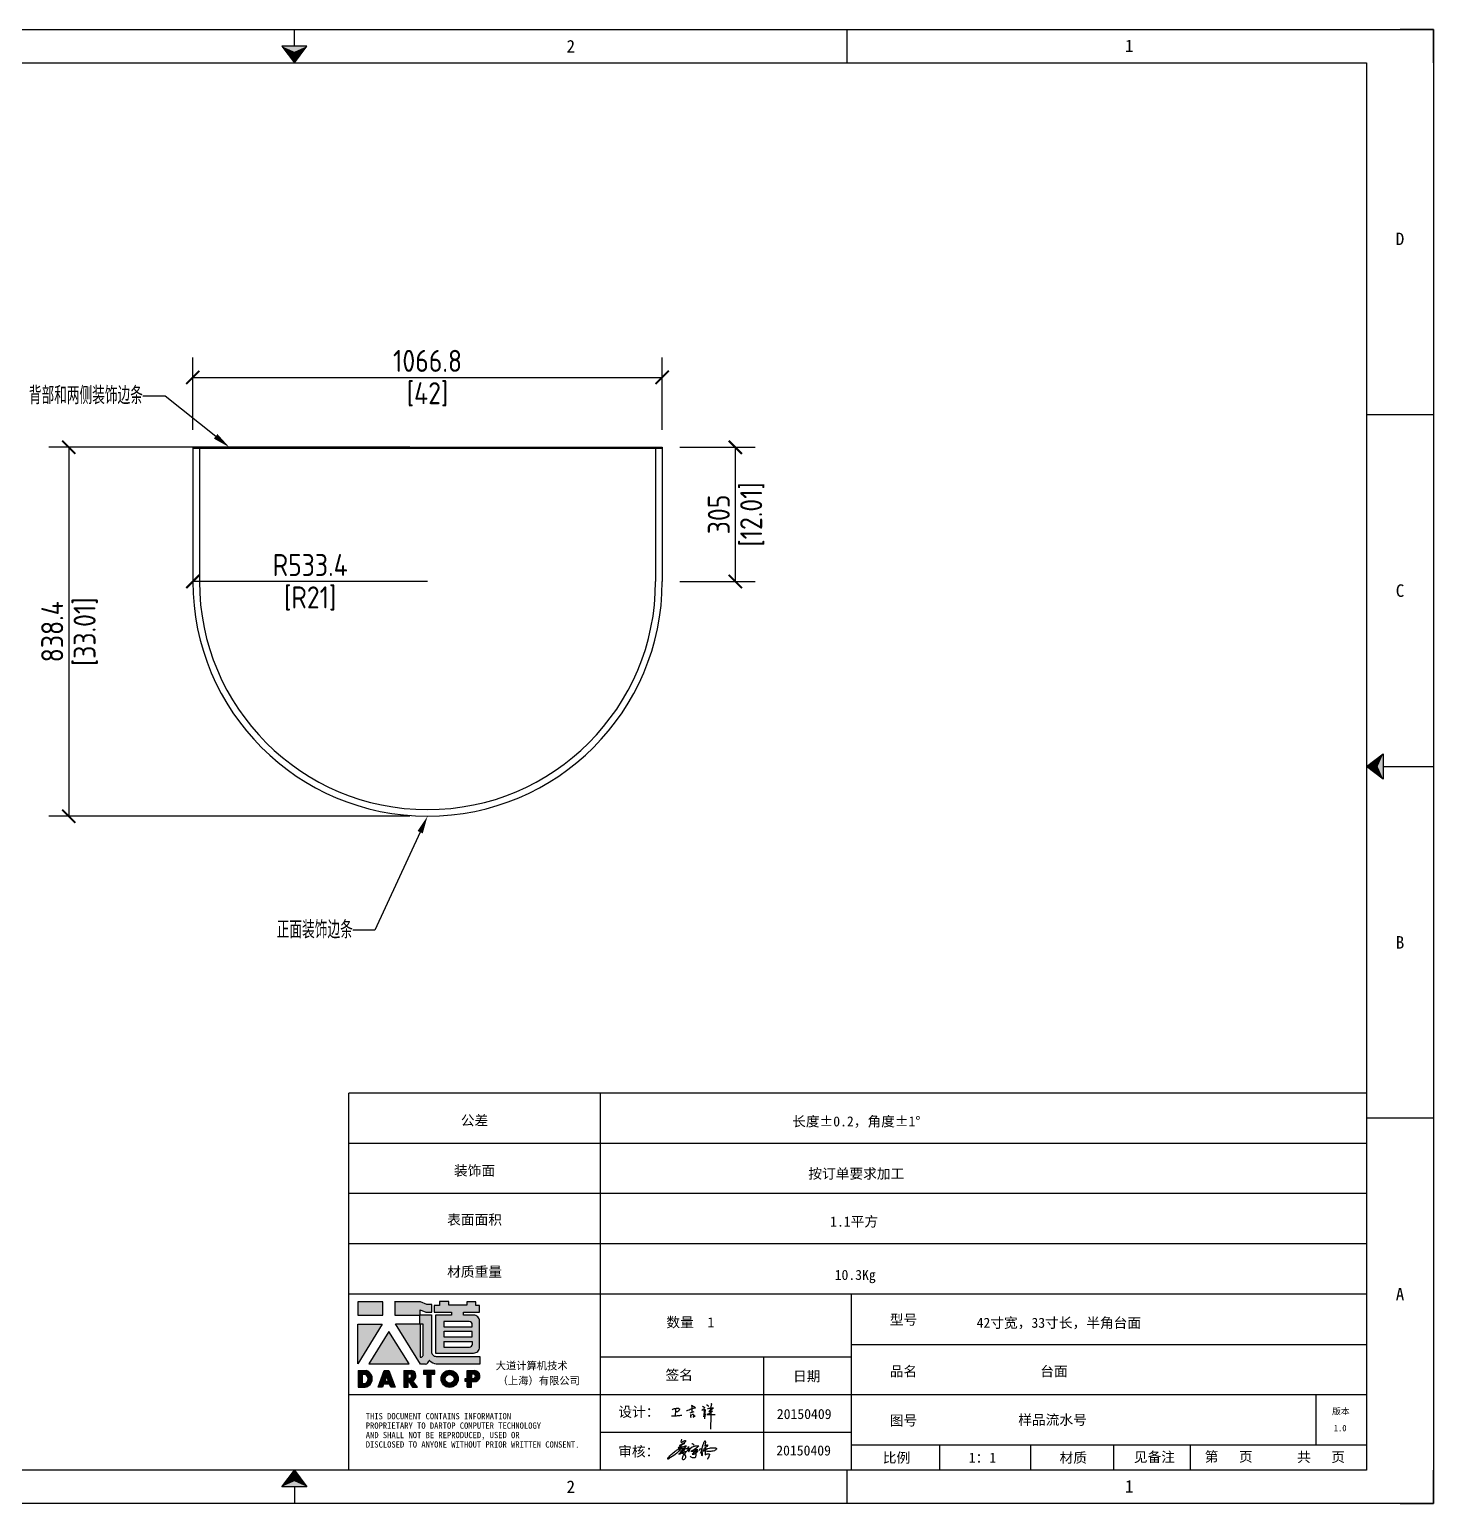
# Model space of a CAD drawing. Header units: millimetres. Extents: x -8883 to 24658, y -3888 to 19148.
# Drawn here: x 10827 to 14018, y 9643 to 12993 of the extents above; entities that cross this region are included whole.
import ezdxf
from ezdxf import colors
from ezdxf.entities.mleader import LeaderData, LeaderLine
from ezdxf.enums import TextEntityAlignment as Align
from ezdxf.math import Vec2, Vec3

# ---------------------------------------------------------------- set-up
doc = ezdxf.new("R2010")
doc.units = ezdxf.units.MM
doc.header["$MEASUREMENT"] = 0
doc.linetypes.add('DOT', pattern=[0.2, 0.1, -0.1])
for name, color, linetype in [('DIM', 254, 'Continuous'), ('print', 30, 'Continuous'), ('TITLEBLOCK', 7, 'Continuous'), ('WORKSURFACE', 7, 'Continuous')]:
    doc.layers.add(name, color=color, linetype=linetype)
doc.styles.add('Dartop', font='')
doc.styles.add('Dartop Text Style', font='gbenor.shx', dxfattribs={"bigfont": 'gbcbig.shx'})
doc.styles.add('hzHT', font='')
doc.styles.get('Dartop').set_extended_font_data('FangSong_GB2312')
doc.styles.get('hzHT').set_extended_font_data('SimHei')
doc.dimstyles.new('Dartop DIM Style', dxfattribs={"dimscale": 20, "dimtxt": 2.5, "dimasz": 1.5, "dimexe": 2.25, "dimexo": 2, "dimtad": 1, "dimdsep": 46, "dimtxsty": 'Dartop Text Style', "dimblk": 'ARCHTICK', "dimcen": 0.09, "dimadec": 1, "dimazin": 0, "dimtfac": 1, "dimtofl": 0, "dimtmove": 0, "dimatfit": 1, "dimfxl": 1, "dimtolj": 1, "dimtzin": 0, "dimarcsym": 0})

# ---------------------------------------------------------------- blocks, each defined once
blk = doc.blocks.new('*U250')
at = {"color": 254, "linetype": 'Continuous', "extrusion": (0, 0, -1)}
for points in [[(-17, 0.333), (-16.812, 0.25), (-17, 0.5)], [(-17, 0.333), (-17, 0.5), (-17.188, 0.25)], [(-17, 0.333), (-17.188, 0.25), (-16.812, 0.25)]]:
    blk.add_solid(points, dxfattribs=at)
blk = doc.blocks.new('*U249')
at = {"color": 254, "linetype": 'Continuous', "extrusion": (0, 0, -1)}
for points in [[(-33.167, 11), (-33, 11), (-33.25, 11.188)], [(-33.167, 11), (-33.25, 11.188), (-33.25, 10.812)], [(-33.167, 11), (-33.25, 10.812), (-33, 11)]]:
    blk.add_solid(points, dxfattribs=at)
blk = doc.blocks.new('*U251')
at = {"color": 254, "linetype": 'Continuous'}
for points in [[(17, 21.667), (17.188, 21.75), (16.812, 21.75)], [(17, 21.667), (16.812, 21.75), (17, 21.5)], [(17, 21.667), (17, 21.5), (17.188, 21.75)]]:
    blk.add_solid(points, dxfattribs=at)
blk = doc.blocks.new('dadao')
for p, q in [((48, 19.2), (44.9, 10.4)), ((44.9, 10.4), (51.2, 10.4)), ((51.2, 10.4), (48, 19.2))]:
    blk.add_line(p, q)
for points in [[(41.8, 121.6), (41.8, 143.7), (-0.4, 143.7), (-0.4, 121.6), (41.8, 121.6)], [(104.8, 122), (104.8, 130.3), (114.1, 126.3), (124.2, 126.3), (124.2, 139.6), (115.9, 139.6), (105.1, 143.9), (61.5, 143.9)], [(61.7, 144), (61.7, 121.3), (103.9, 121.3)], [(113.4, 38.7), (105.1, 38.7), (63, 106.5), (103.9, 106.5), (103.9, 120.9), (103.9, 121.3)], [(109.7, 53.6), (109.7, 106.2), (104.3, 106.2), (104.3, 50.4), (106.6, 50.4)], [(144.6, 94.4), (144.6, 84.8), (192, 84.8), (192, 94.1), (144.9, 94.1)], [(0, 28), (0, 0), (11.8, 0)], [(0.1, 28), (14, 28)], [(76.8, 28.2), (76.8, 0), (84.1, 0), (84.1, 11.1), (91.6, -0.1), (100.3, -0.1), (91.7, 11.1)], [(76.8, 28.2), (90.6, 28.2)], [(120.2, 45), (119.5, 45), (119.5, 44.6)], [(183.7, 0), (183.7, 9.6), (180.6, 9.6), (180.6, 14.9), (183.8, 14.9), (183.8, 28.1), (196.1, 28.1), (196.5, 28.1)], [(7.1, 21.8), (7.1, 6.1), (12, 6.1)], [(7.1, 21.8), (11.4, 21.8)], [(84, 22.7), (84, 15.3), (87.2, 15.3)], [(84, 22.7), (87.3, 22.7)], [(183.7, 0), (190.9, 0), (190.9, 9.6), (198.8, 9.6)], [(194.9, 22.3), (190.8, 22.3), (190.8, 15), (194.4, 15)]]:
    blk.add_lwpolyline(points)
blk.add_lwpolyline([(137.1, 144.2), (137.1, 137.9), (128.3, 137.9), (128.3, 126.5), (157.3, 126.5), (157.3, 121.5), (130.3, 121.5), (130.3, 57.5), (194.4, 57.5, 0.414214), (204.4, 67.5), (204.4, 111.3, 0.414214), (194.4, 121.3), (177.5, 121.3), (177.5, 126.3), (204.7, 126.3), (204.7, 137.7), (198.2, 137.7), (198.2, 143.9), (183.3, 143.9), (183.3, 138), (153, 138), (153, 144.2), (137.1, 144.2)], format="xyb", close=True)
for points in [[(-0.3, 106.2), (40.4, 106.2), (-0.3, 39.7), (-0.3, 106.2)], [(51.7, 94.1), (18.4, 39.3), (86.2, 39.3)], [(43.8, 28.2), (51.8, 28.2), (62.6, -0.1), (55, -0.1), (53.2, 5), (42.9, 5), (41.1, 0), (33.6, 0)], [(110, 28.1), (110, 21.9), (116, 21.9), (116, -0.1), (123.2, -0.1), (123.2, 22), (129.2, 22), (129.2, 28.1), (110, 28.1)]]:
    blk.add_lwpolyline(points, close=True)
for points in [[(104.8, 122), (123.4, 122), (123.4, 60, 0.414214), (131.4, 52), (204.8, 52), (204.8, 39.1), (131.7, 39.1)], [(144.3, 110.8), (144.3, 101.8), (192.3, 101.8), (192.3, 105.5, 0.414214), (187.3, 110.5), (144.3, 110.5)], [(144.6, 77), (144.6, 67.5), (187.6, 67.5, 0.414214), (192.6, 72.5), (192.6, 76.4), (144.6, 76.4)]]:
    blk.add_lwpolyline(points, format="xyb")
for radius in [14.5, 7.44]:
    blk.add_circle((154.2, 14.2), radius)
for centre, radius, start, end in [((99.2, 60.7), 12.6, 305.6399, 325.969), ((9.6, 14.2), 14.4, 278.6604, 72.3203), ((88.6, 19.4), 8.95, 290.6073, 77.2124), ((111.6, 46.7), 8.19, 282.9811, 347.6627), ((136, 61.7), 22.9, 226.7358, 259.3209), ((195.7, 18.6), 9.51, 288.8959, 85.2442), ((8.5, 13.9), 8.49, 294.2143, 69.7177), ((86.4, 19), 3.8, 282.527, 76.7196), ((193.7, 18.7), 3.8, 280.9891, 72.5513)]:
    blk.add_arc(centre, radius, start, end)
blk = doc.blocks.new('h')
for p, q in [((20773.3, -2331.8), (20775.3, -2338.7)), ((20789.1, -2340.9), (20773.5, -2331.9)), ((20775.3, -2338.7), (20775.6, -2351.2)), ((20845.7, -2343.5), (20848.4, -2353)), ((20768.1, -2360.9), (20773, -2359.1)), ((20769.5, -2366.9), (20769.8, -2370.6)), ((20769.8, -2370.6), (20770.9, -2378)), ((20770.9, -2378), (20771.5, -2370.6)), ((20772.4, -2369.3), (20774.9, -2367.8)), ((20773, -2359.1), (20784.1, -2355.2)), ((20775.6, -2351.2), (20775.5, -2357.3)), ((20782.2, -2369.2), (20780, -2377.1)), ((20780, -2377.1), (20788.3, -2371.3)), ((20780.1, -2366.4), (20780.8, -2366.4)), ((20781.9, -2367.4), (20782.2, -2369.2)), ((20848.9, -2370.3), (20847.9, -2424)), ((20848.4, -2353), (20848.9, -2370.3))]:
    blk.add_line(p, q)
for points in [[(20699.1, -2348.2, -0.029745), (20704.6, -2345.4, -0.046842), (20708.4, -2344.2, -0.00919), (20714.3, -2343, -0.018517), (20717.2, -2342.5, -0.037841), (20720.3, -2342.4, -0.039541), (20723.2, -2342.8, -0.149785), (20726, -2344.3, -0.204935), (20726.9, -2346.6, -0.074872), (20726.5, -2348.3, -0.061615), (20725.6, -2350.3, -0.034204), (20723.8, -2352.6, -0.045776), (20722.3, -2354.1, -0.054985), (20720.4, -2355.3, -0.036348), (20717.3, -2356.5, -0.067752), (20715.7, -2356.8, -0.043553), (20713.2, -2356.7)], [(20755, -2351.9, -0.024077), (20759.9, -2350.1, -0.013147), (20768.7, -2346.5, -0.00522), (20775.4, -2344.1, -0.018517), (20777.3, -2343.4, -0.008274), (20786.3, -2341, -0.039541), (20788.3, -2340.8, -0.079216), (20789.4, -2341, -0.204935)], [(20816.8, -2335, -0.053561), (20819.6, -2336.1, -0.075272), (20821.3, -2337.3, -0.005295), (20822.5, -2338.5, -0.009337), (20823.1, -2339.1, -0.026146), (20823.7, -2339.8, -0.016644), (20824.5, -2340.9)], [(20832.1, -2329.2, -0.053561), (20834.9, -2330.3, -0.075272), (20836.7, -2331.5, -0.005295), (20837.8, -2332.6, -0.009337), (20838.5, -2333.3, -0.026146), (20839, -2334, -0.016644), (20839.8, -2335.1)], [(20836, -2343.7, -0.02797), (20842.1, -2342.6, -0.048868), (20845.6, -2342.2, -0.00919), (20851.1, -2341.4, -0.018517), (20853.9, -2341.1, -0.037841), (20856.7, -2341.2, -0.039541), (20859.4, -2341.6, -0.018282), (20840.6, -2354.7, -0.000937)], [(20847.6, -2340.2, 0.021784), (20849.6, -2335.9, 0.028296), (20850.8, -2332.4, 0.008136), (20851.9, -2328.2, 0.028913), (20852.2, -2327, 0.08193), (20852.1, -2325.9, 0.075058), (20851.7, -2324.7, 0.275043)], [(20696.6, -2372.4, 0.002073), (20710.6, -2371.9, 0.016137), (20719.6, -2371.3, 0.008314), (20736.9, -2369.3)], [(20813.5, -2350.1, 0.007348), (20815.9, -2348.7, 0.008421), (20818, -2347.3, 0.009459), (20819.7, -2346.2, -0.016325), (20820.7, -2345.5, -0.173771), (20821.8, -2345.3, -0.085159), (20823.9, -2346, -0.125883), (20826, -2347.9, -0.160659), (20826.6, -2350.1, -0.010447), (20826.5, -2352.3, -0.008247), (20826.2, -2355.1, -0.002698), (20825.3, -2374, 0.001562), (20823.9, -2383.7, 0.016137)]]:
    blk.add_lwpolyline(points, format="xyb")
for points in [[(20711.3, -2343.5), (20711.3, -2343.5), (20711.5, -2355.8), (20710.7, -2368), (20710.6, -2371.9)], [(20821.5, -2350.6), (20822.4, -2359.2), (20822.2, -2364.9), (20821.7, -2369), (20821.3, -2376.3), (20823.6, -2368.5), (20827.2, -2366.3), (20829.5, -2366.3)], [(20840.6, -2354.7), (20850, -2354.7), (20855, -2354.3), (20845.9, -2361.1), (20840.5, -2364), (20833, -2367.5), (20863.2, -2367.4), (20865.9, -2367.3)]]:
    blk.add_lwpolyline(points)
for centre, radius, start, end in [((20773.7, -2371.2), 2.3, 121.9907, 163.6016), ((20787.5, -2406), 40.3, 100.6183, 108.2482), ((20780.8, -2367.6), 1.15, 9.4675, 90)]:
    blk.add_arc(centre, radius, start, end)
blk = doc.blocks.new('CAIYUQIANG')
for p, q in [((27649.9, -25061), (27651.9, -25059.4)), ((27651.9, -25059.4), (27654.7, -25057.2)), ((27654.7, -25057.2), (27656.5, -25055.9)), ((27656.5, -25055.9), (27658.3, -25054.6)), ((27659.8, -25060.4), (27656.6, -25063.3)), ((27658.3, -25054.6), (27659.6, -25053.7)), ((27659.6, -25053.7), (27662.2, -25052.1)), ((27660.6, -25059.8), (27659.8, -25060.4)), ((27663.6, -25056.9), (27660.6, -25059.8)), ((27662.2, -25052.1), (27664.9, -25050.5)), ((27662.9, -25048.8), (27669.7, -25045.8)), ((27663.2, -25048.6), (27662.9, -25048.8)), ((27663.6, -25048.1), (27663.2, -25048.6)), ((27665.3, -25046.6), (27663.6, -25048.1)), ((27666.3, -25053.5), (27663.6, -25056.9)), ((27664.9, -25050.5), (27668.5, -25048.7)), ((27667.5, -25060.4), (27664.9, -25062)), ((27667.4, -25044.9), (27665.3, -25046.6)), ((27675.7, -25037.4), (27665.9, -25043)), ((27665.9, -25043), (27677.3, -25038.1)), ((27668.2, -25051.4), (27666.3, -25053.5)), ((27670.6, -25042.2), (27667.4, -25044.9)), ((27670.3, -25058.4), (27667.5, -25060.4)), ((27667.7, -25061.6), (27670.5, -25060.2)), ((27670.9, -25048.6), (27668.2, -25051.4)), ((27668.5, -25048.7), (27673.6, -25046.3)), ((27668.6, -25056), (27674.9, -25053.6)), ((27672.1, -25054.2), (27668.6, -25056)), ((27670.4, -25028.6), (27669.5, -25034.5)), ((27669.5, -25034.5), (27670.5, -25036.5)), ((27669.7, -25045.8), (27671.3, -25045.2)), ((27672, -25057.1), (27670.3, -25058.4)), ((27670.5, -25036.5), (27674.7, -25033.4)), ((27670.5, -25060.2), (27673.3, -25059)), ((27677.3, -25038.1), (27670.6, -25042.2)), ((27671.5, -25047.3), (27670.9, -25048.6)), ((27671.2, -25051), (27679.4, -25049.8)), ((27674.1, -25050.1), (27671.2, -25051)), ((27671.3, -25045.2), (27672.1, -25045.7)), ((27672.1, -25046.2), (27671.5, -25047.3)), ((27672.5, -25060.1), (27671.9, -25060.4)), ((27671.9, -25060.4), (27674.3, -25061.5)), ((27673.8, -25055.8), (27672, -25057.1)), ((27672.1, -25045.7), (27672.1, -25046.2)), ((27675.9, -25052.3), (27672.1, -25054.2)), ((27673.8, -25059.6), (27672.5, -25060.1)), ((27673.3, -25059), (27675.5, -25058)), ((27673.6, -25046.3), (27677.4, -25044.5)), ((27676.2, -25054), (27673.8, -25055.8)), ((27675.2, -25059.1), (27673.8, -25059.6)), ((27676.5, -25048.8), (27674.1, -25050.1)), ((27674.7, -25033.4), (27678, -25031.9)), ((27674.9, -25053.6), (27676.8, -25053.2)), ((27677.8, -25058), (27675.2, -25059.1)), ((27675.5, -25058), (27677.9, -25056.9)), ((27679.9, -25033), (27675.7, -25037.4)), ((27678.6, -25051.7), (27675.9, -25052.3)), ((27677.2, -25053.4), (27676.2, -25054)), ((27679.1, -25047.4), (27676.5, -25048.8)), ((27676.8, -25053.2), (27677.2, -25053.4)), ((27677.4, -25044.5), (27680, -25043.8)), ((27677.5, -25061.9), (27679.6, -25059.6)), ((27679, -25057.7), (27677.8, -25058)), ((27677.9, -25056.9), (27680, -25056.9)), ((27678, -25031.9), (27679.7, -25031.6)), ((27683.3, -25050.5), (27678.6, -25051.7)), ((27680, -25057.5), (27679, -25057.7)), ((27680.6, -25045.9), (27679.1, -25047.4)), ((27679.4, -25049.8), (27681.5, -25049.6)), ((27679.6, -25059.6), (27680.6, -25058.4)), ((27679.7, -25031.6), (27680.1, -25032.2)), ((27680.1, -25032.2), (27679.9, -25033)), ((27680, -25043.8), (27681.2, -25043.8)), ((27680, -25056.9), (27680.5, -25057.1)), ((27680.5, -25057.1), (27680, -25057.5)), ((27681.2, -25044.7), (27680.6, -25045.9)), ((27680.6, -25058.4), (27681.3, -25057.6)), ((27681.2, -25043.8), (27681.2, -25044.7)), ((27681.3, -25057.6), (27682.9, -25055.7)), ((27681.5, -25049.6), (27682.7, -25049.7)), ((27682.7, -25049.7), (27683.3, -25050.5)), ((27682.9, -25055.7), (27683.9, -25054.7)), ((27683.9, -25054.7), (27684.6, -25054)), ((27684.6, -25054), (27685.6, -25053.1)), ((27685.6, -25053.1), (27686, -25048.7)), ((27686, -25048.7), (27686.1, -25046.8)), ((27686.1, -25046.8), (27686.2, -25045.4)), ((27686.2, -25045.4), (27686.3, -25045)), ((27686.3, -25045), (27686.6, -25045)), ((27686.6, -25045), (27686.7, -25045.1)), ((27686.7, -25045.1), (27686.9, -25049.2)), ((27686.9, -25049.2), (27686.9, -25051.7)), ((27686.9, -25051.7), (27686.9, -25054.8)), ((27686.9, -25054.8), (27686.9, -25055.8)), ((27686.9, -25055.8), (27687, -25056.5)), ((27687, -25056.5), (27687.2, -25056.9)), ((27687.2, -25056.9), (27687.5, -25056.9)), ((27687.5, -25056.9), (27687.8, -25056.5)), ((27687.8, -25056.5), (27688, -25055.9)), ((27688, -25055.9), (27688.6, -25054.6)), ((27688.6, -25054.6), (27689.1, -25053.3)), ((27689.1, -25053.3), (27689.5, -25052.1)), ((27689.5, -25052.1), (27690.2, -25050.1)), ((27690.2, -25050.1), (27690.5, -25049.4)), ((27690.5, -25049.4), (27691.2, -25048.7)), ((27691.2, -25048.7), (27693.8, -25046.9)), ((27692.5, -25055.7), (27691.9, -25055.8)), ((27691.9, -25055.8), (27691.9, -25056.2)), ((27691.9, -25056.2), (27693.4, -25056.2)), ((27693.9, -25055.2), (27692.5, -25055.7)), ((27693.4, -25056.2), (27695.2, -25055.9)), ((27693.8, -25046.9), (27694.7, -25046.4)), ((27697.3, -25053.7), (27693.9, -25055.2)), ((27694.7, -25046.4), (27695.8, -25045.9)), ((27695.2, -25055.9), (27696.4, -25055.5)), ((27695.8, -25045.9), (27698.2, -25045)), ((27696.4, -25055.5), (27698.6, -25054.5)), ((27698, -25059.9), (27696.5, -25061.2)), ((27700.1, -25052.2), (27697.3, -25053.7)), ((27700.7, -25057.4), (27698, -25059.9)), ((27698.2, -25045), (27699.9, -25044.7)), ((27698.6, -25054.5), (27700.1, -25053.8)), ((27699.9, -25044.7), (27702.8, -25044)), ((27703.1, -25050.1), (27700.1, -25052.2)), ((27700.1, -25053.8), (27701.4, -25053.2)), ((27703.2, -25055.4), (27700.7, -25057.4)), ((27701.4, -25053.2), (27703, -25052.5)), ((27701.9, -25060.7), (27705, -25058.6)), ((27702.8, -25044), (27704.8, -25043.7)), ((27703, -25052.5), (27704.6, -25051.8)), ((27703.4, -25059.2), (27703, -25063.9)), ((27705.3, -25048.2), (27703.1, -25050.1)), ((27705.1, -25053.8), (27703.2, -25055.4)), ((27703.5, -25058.1), (27703.4, -25059.2)), ((27703.9, -25057), (27703.5, -25058.1)), ((27704.3, -25056.3), (27703.9, -25057)), ((27704.9, -25055.3), (27704.3, -25056.3)), ((27704.6, -25051.8), (27705.9, -25051.1)), ((27704.8, -25043.7), (27707, -25043.4)), ((27705.1, -25055), (27704.9, -25055.3)), ((27705, -25058.6), (27706.4, -25057.7)), ((27706, -25052.8), (27705.1, -25053.8)), ((27706.3, -25055), (27705.1, -25055)), ((27708, -25045.9), (27705.3, -25048.2)), ((27705.9, -25051.1), (27706.4, -25051.1)), ((27706.6, -25051.6), (27706, -25052.8)), ((27706.8, -25055.3), (27706.3, -25055)), ((27706.4, -25051.1), (27706.6, -25051.6)), ((27706.4, -25057.7), (27707.4, -25057)), ((27707.5, -25055.8), (27706.8, -25055.3)), ((27707, -25043.4), (27708, -25043.4)), ((27707.4, -25057), (27707.8, -25056.8)), ((27707.8, -25056.8), (27707.5, -25055.8)), ((27708, -25043.4), (27709, -25043.5)), ((27710.1, -25044), (27708, -25045.9)), ((27709, -25043.5), (27709.7, -25043.8)), ((27709.7, -25043.8), (27710.1, -25044)), ((27710, -25054.2), (27711.2, -25052.7)), ((27711.2, -25052.7), (27712.6, -25051.4)), ((27712.6, -25051.4), (27713.4, -25050.9)), ((27713.4, -25050.9), (27714.2, -25050.8)), ((27713.7, -25060.6), (27714.5, -25059.1)), ((27714, -25059.3), (27713.7, -25060.1)), ((27713.7, -25060.1), (27713.7, -25060.6)), ((27714.3, -25058.6), (27714, -25059.3)), ((27714.2, -25050.8), (27715, -25050.8)), ((27715, -25056.9), (27714.3, -25058.6)), ((27714.5, -25059.1), (27715.1, -25058.3)), ((27715, -25050.8), (27715.4, -25050.8)), ((27715.5, -25055.4), (27715, -25056.9)), ((27715.1, -25058.3), (27715.6, -25057.9)), ((27715.4, -25050.8), (27715.6, -25051)), ((27715.9, -25053.9), (27715.5, -25055.4)), ((27715.6, -25051), (27715.8, -25051.2)), ((27715.6, -25057.9), (27716.2, -25057.8)), ((27715.8, -25051.2), (27715.9, -25051.2)), ((27715.9, -25051.2), (27716, -25051.4)), ((27716, -25053.3), (27715.9, -25053.9)), ((27716, -25051.4), (27716, -25051.4)), ((27716, -25051.4), (27716, -25051.5)), ((27716, -25051.5), (27716.1, -25051.6)), ((27716.1, -25052.4), (27716, -25053.3)), ((27716.1, -25051.6), (27716.1, -25051.8)), ((27716.1, -25051.8), (27716.1, -25052.4)), ((27716.2, -25057.8), (27716.9, -25057.9)), ((27716.8, -25062.6), (27717, -25060.1)), ((27716.9, -25057.9), (27717.2, -25058.1)), ((27717, -25060.1), (27717.1, -25058.6)), ((27717.1, -25058.6), (27717.2, -25057.5)), ((27717.2, -25057.5), (27717.7, -25052.4)), ((27717.2, -25058.1), (27717.6, -25058.7)), ((27717.6, -25058.7), (27717.6, -25060.8)), ((27717.7, -25050), (27718.5, -25046)), ((27717.7, -25052.4), (27717.7, -25050)), ((27718.5, -25046), (27720.2, -25040.9)), ((27719, -25056.7), (27720.6, -25055.2)), ((27719, -25056.7), (27720.6, -25055.4)), ((27720.6, -25055.4), (27719, -25056.7)), ((27719.4, -25056.1), (27719, -25056.7)), ((27720.3, -25054.8), (27719.4, -25056.1)), ((27720.2, -25040.9), (27720.7, -25039.5)), ((27721, -25053.7), (27720.3, -25054.8)), ((27720.6, -25055.2), (27721.9, -25054.1)), ((27720.7, -25039.5), (27721.2, -25038)), ((27722.6, -25051.2), (27721, -25053.7)), ((27721.2, -25038), (27721.6, -25036.6)), ((27721.6, -25036.6), (27722.4, -25034.9)), ((27721.8, -25052.4), (27722.1, -25051.2)), ((27721.9, -25054.1), (27721.8, -25052.4)), ((27721.9, -25054.1), (27723.5, -25052.8)), ((27722.2, -25054.5), (27721.9, -25054.1)), ((27722.1, -25051.2), (27722.6, -25049.3)), ((27723.2, -25055.7), (27722.2, -25054.5)), ((27722.4, -25034.9), (27723.3, -25033.3)), ((27722.6, -25049.3), (27723.4, -25048.2)), ((27723.9, -25049.1), (27722.6, -25051.2)), ((27725.1, -25056.1), (27723.2, -25055.7)), ((27723.3, -25033.3), (27723.8, -25032.7)), ((27723.4, -25048.2), (27724, -25048.2)), ((27723.5, -25052.8), (27725.7, -25051.8)), ((27723.8, -25032.7), (27724.4, -25032.7)), ((27724.9, -25047.9), (27723.9, -25049.1)), ((27724.2, -25041.9), (27724, -25042.9)), ((27724, -25042.9), (27724, -25043.8)), ((27724, -25043.8), (27724.5, -25044.5)), ((27724, -25048.2), (27725, -25049.3)), ((27724.3, -25057.3), (27724.1, -25059.8)), ((27724.1, -25059.8), (27724.2, -25062.5)), ((27724.7, -25038.7), (27724.2, -25041.9)), ((27724.8, -25054.3), (27724.3, -25057.3)), ((27724.3, -25057.3), (27724.3, -25057.3)), ((27724.4, -25032.7), (27724.8, -25033.4)), ((27724.5, -25044.5), (27724.9, -25044.1)), ((27726, -25051.7), (27724.6, -25052.3)), ((27724.6, -25052.3), (27724.8, -25054.3)), ((27724.9, -25037.3), (27724.7, -25038.7)), ((27724.8, -25033.4), (27725.1, -25034.5)), ((27725.1, -25035.4), (27724.9, -25037.3)), ((27724.9, -25044.1), (27726.2, -25043.2)), ((27726.1, -25047), (27724.9, -25047.9)), ((27725, -25049.3), (27726, -25051.7)), ((27725.1, -25034.5), (27725.1, -25035.4)), ((27728.6, -25056.9), (27725.1, -25056.1)), ((27725.7, -25051.8), (27728.1, -25050.8)), ((27727.7, -25045.8), (27726.1, -25047)), ((27726.2, -25043.2), (27727.3, -25042.5)), ((27727.3, -25042.5), (27728.7, -25041.6)), ((27728.8, -25044.9), (27727.7, -25045.8)), ((27728.1, -25050.8), (27730.4, -25049.9)), ((27731.5, -25056.9), (27728.6, -25056.9)), ((27728.7, -25041.6), (27729.4, -25041.6)), ((27729.8, -25043.2), (27728.8, -25044.9)), ((27729.4, -25041.6), (27729.8, -25042.2)), ((27729.8, -25042.2), (27729.8, -25043.2)), ((27730.4, -25049.9), (27734.3, -25049)), ((27734.6, -25056.9), (27731.5, -25056.9)), ((27734.3, -25049), (27736.4, -25048.5)), ((27736.4, -25056.9), (27734.6, -25056.9)), ((27736.4, -25048.5), (27738, -25048.5)), ((27737.5, -25056.9), (27736.4, -25056.9)), ((27739.9, -25056.2), (27737.5, -25056.9)), ((27738, -25048.5), (27741.4, -25048.2)), ((27742.8, -25055.5), (27739.9, -25056.2)), ((27741.4, -25048.2), (27743.3, -25048.1)), ((27745.3, -25054.8), (27742.8, -25055.5)), ((27743.3, -25048.1), (27745.9, -25048.1)), ((27747, -25053.9), (27745.3, -25054.8)), ((27745.9, -25048.1), (27747.9, -25048.3)), ((27749, -25052.8), (27747, -25053.9)), ((27747.9, -25048.3), (27749.6, -25048.7)), ((27749.8, -25051.7), (27749, -25052.8)), ((27749.6, -25048.7), (27750.5, -25049.8)), ((27750.6, -25050.8), (27749.8, -25051.7)), ((27750.5, -25049.8), (27750.6, -25050.8)), ((27639.2, -25074.1), (27639.8, -25072.4)), ((27640.1, -25074.1), (27639.2, -25074.1)), ((27639.8, -25072.4), (27641, -25070.5)), ((27641.8, -25073.4), (27640.1, -25074.1)), ((27641, -25070.5), (27642.4, -25068.7)), ((27643.4, -25072.1), (27641.8, -25073.4)), ((27642.4, -25068.7), (27644.1, -25066.6)), ((27645.7, -25070.6), (27643.4, -25072.1)), ((27644.1, -25066.6), (27646.1, -25064.4)), ((27649.4, -25068), (27645.7, -25070.6)), ((27646.1, -25064.4), (27648.2, -25062.5)), ((27648.2, -25062.5), (27649.9, -25061)), ((27653.3, -25065.6), (27649.4, -25068)), ((27656.6, -25063.3), (27653.3, -25065.6)), ((27664.9, -25062.9), (27667.7, -25061.6)), ((27664.9, -25062), (27664.9, -25062.9)), ((27672.7, -25072.4), (27673.6, -25068.9)), ((27672.7, -25073.7), (27672.7, -25072.4)), ((27672.9, -25074.4), (27672.7, -25073.7)), ((27673.5, -25075.1), (27672.9, -25074.4)), ((27674.1, -25075.4), (27673.5, -25075.1)), ((27673.6, -25068.9), (27674.3, -25066.8)), ((27675, -25075.4), (27674.1, -25075.4)), ((27674.3, -25061.5), (27677.2, -25063.7)), ((27674.3, -25066.8), (27675.3, -25065)), ((27676.4, -25074.9), (27675, -25075.4)), ((27675.3, -25065), (27676.4, -25063.4)), ((27676.4, -25063.4), (27677.5, -25061.9)), ((27677.2, -25074.4), (27676.4, -25074.9)), ((27677.2, -25063.7), (27678.8, -25065.4)), ((27678.3, -25073.5), (27677.2, -25074.4)), ((27679.1, -25072.5), (27678.3, -25073.5)), ((27678.8, -25065.4), (27679.4, -25066.6)), ((27679.8, -25071), (27679.1, -25072.5)), ((27679.4, -25066.6), (27679.9, -25067.9)), ((27680, -25070), (27679.8, -25071)), ((27679.9, -25067.9), (27680, -25069)), ((27680, -25069), (27680, -25070)), ((27691, -25067.9), (27690.7, -25067.5)), ((27691.8, -25068.5), (27691, -25067.9)), ((27692.9, -25069.4), (27691.8, -25068.5)), ((27694, -25070.3), (27692.9, -25069.4)), ((27695.5, -25070.9), (27694, -25070.3)), ((27695.5, -25062.1), (27695, -25062.5)), ((27695, -25062.5), (27695, -25062.8)), ((27695, -25062.8), (27695.4, -25063)), ((27695.4, -25063), (27696.6, -25063)), ((27696.5, -25061.2), (27695.5, -25062.1)), ((27697.1, -25071.4), (27695.5, -25070.9)), ((27696.6, -25063), (27698.7, -25062.4)), ((27699, -25071.4), (27697.1, -25071.4)), ((27698.7, -25062.4), (27701.9, -25060.7)), ((27700.5, -25071.4), (27699, -25071.4)), ((27701.7, -25070.7), (27700.5, -25071.4)), ((27702.4, -25068.8), (27701.7, -25070.7)), ((27702.9, -25065), (27702.4, -25068.8)), ((27703, -25063.9), (27702.9, -25065)), ((27716.6, -25063.7), (27716.8, -25062.6)), ((27716.6, -25064.9), (27716.6, -25063.7)), ((27717, -25065.4), (27716.6, -25064.9)), ((27718.3, -25066.4), (27717, -25065.4)), ((27717.6, -25060.8), (27717.6, -25062.5)), ((27717.6, -25062.5), (27717.7, -25064.3)), ((27717.7, -25064.3), (27717.7, -25065.5)), ((27717.7, -25065.5), (27718.3, -25066.4)), ((27724.2, -25062.5), (27724.5, -25063.9)), ((27724.5, -25063.9), (27726.1, -25063.8)), ((27726.1, -25063.8), (27727.2, -25062.4)), ((27727.2, -25062.4), (27728.7, -25061.7)), ((27728.7, -25061.7), (27730.6, -25061.7)), ((27729.9, -25073.7), (27728.8, -25073.7)), ((27730.7, -25072), (27729.9, -25073.7)), ((27730.6, -25061.7), (27732.5, -25061.7)), ((27732.4, -25068.5), (27730.7, -25072)), ((27733.1, -25067), (27732.4, -25068.5)), ((27732.5, -25061.7), (27734, -25062.9)), ((27734, -25064.2), (27733.1, -25067)), ((27734, -25062.9), (27734, -25064.2))]:
    blk.add_line(p, q)
blk.add_lwpolyline([(27694.2, -25038.4, -0.053561), (27695.8, -25039, -0.075272), (27696.8, -25039.7, -0.005295), (27697.5, -25040.4, -0.009337), (27697.9, -25040.8, -0.026146), (27698.2, -25041.2, -0.016644), (27698.7, -25041.9)], format="xyb")
blk = doc.blocks.new('_ArchTick')
at = {"color": 0, "linetype": 'ByBlock', "const_width": 0.15}
blk.add_lwpolyline([(-0.5, -0.5), (0.5, 0.5)], dxfattribs=at)
blk = doc.blocks.new('*D268')
at = {"layer": 'Defpoints', "color": 0, "transparency": 16777216}
for p in [(12265.1, 12202.3), (11198.3, 12043.3), (12265.1, 12043.3)]:
    blk.add_point(p, dxfattribs=at)
at = {"layer": 'DIM', "color": 0, "lineweight": -2, "transparency": 16777216}
for p, q in [((11198.3, 12083.3), (11198.3, 12247.3)), ((12265.1, 12083.3), (12265.1, 12247.3)), ((11198.3, 12202.3), (12265.1, 12202.3))]:
    blk.add_line(p, q, dxfattribs=at)
at = {"layer": 'DIM', "color": 0, "lineweight": -2, "transparency": 16777216, "xscale": 30, "yscale": 30, "zscale": 30, "rotation": 180}
blk.add_blockref('_ArchTick', (11198.3, 12202.3), dxfattribs=at)
at = {"layer": 'DIM', "color": 0, "lineweight": -2, "transparency": 16777216, "xscale": 30, "yscale": 30, "zscale": 30}
blk.add_blockref('_ArchTick', (12265.1, 12202.3), dxfattribs=at)
at = {"layer": 'DIM', "color": 0, "transparency": 16777216, "char_height": 50, "attachment_point": 5, "style": 'Dartop Text Style'}
for s, insert in [('\\A1;1066.8', (11731.7, 12239.8)), ('\\A1;[42]', (11731.7, 12163.8))]:
    blk.add_mtext(s, dxfattribs=dict(at, insert=insert))
blk = doc.blocks.new('*D269')
at = {"layer": 'Defpoints', "color": 0, "transparency": 16777216}
for p in [(12265.1, 12043.3), (12265.1, 11738.3), (12431.2, 11738.3)]:
    blk.add_point(p, dxfattribs=at)
at = {"layer": 'DIM', "color": 0, "lineweight": -2, "transparency": 16777216}
for p, q in [((12305.1, 12043.3), (12476.2, 12043.3)), ((12431.2, 12043.3), (12431.2, 11738.3)), ((12305.1, 11738.3), (12476.2, 11738.3))]:
    blk.add_line(p, q, dxfattribs=at)
at = {"layer": 'DIM', "color": 0, "lineweight": -2, "transparency": 16777216, "xscale": 30, "yscale": 30, "zscale": 30}
for p, rotation in [((12431.2, 12043.3), 90), ((12431.2, 11738.3), 270)]:
    blk.add_blockref('_ArchTick', p, dxfattribs=dict(at, rotation=rotation))
at = {"layer": 'DIM', "color": 0, "transparency": 16777216, "char_height": 50, "attachment_point": 5, "rotation": 90, "style": 'Dartop Text Style'}
for s, insert in [('\\A1;305', (12393.7, 11890.8)), ('\\A1;[12.01]', (12469.8, 11890.8))]:
    blk.add_mtext(s, dxfattribs=dict(at, insert=insert))
blk = doc.blocks.new('*D270')
at = {"layer": 'Defpoints', "color": 0, "transparency": 16777216}
for p in [(11198.3, 11738.3), (11731.7, 11738.3)]:
    blk.add_point(p, dxfattribs=at)
at = {"layer": 'DIM', "color": 0, "lineweight": -2, "transparency": 16777216}
blk.add_line((11731.7, 11738.3), (11198.3, 11738.3), dxfattribs=at)
at = {"layer": 'DIM', "color": 0, "lineweight": -2, "transparency": 16777216, "xscale": 30, "yscale": 30, "zscale": 30, "rotation": 180}
blk.add_blockref('_ArchTick', (11198.3, 11738.3), dxfattribs=at)
at = {"layer": 'DIM', "color": 0, "transparency": 16777216, "char_height": 50, "attachment_point": 5, "style": 'Dartop Text Style'}
for s, insert in [('\\A1;R533.4', (11465, 11775.8)), ('\\A1;[R21]', (11465, 11699.7))]:
    blk.add_mtext(s, dxfattribs=dict(at, insert=insert))
blk = doc.blocks.new('*D271')
at = {"layer": 'Defpoints', "color": 0, "transparency": 16777216}
for p in [(11731.7, 12043.3), (10916.3, 11204.9), (11731.7, 11204.9)]:
    blk.add_point(p, dxfattribs=at)
at = {"layer": 'DIM', "color": 0, "lineweight": -2, "transparency": 16777216}
for p, q in [((11691.7, 12043.3), (10871.3, 12043.3)), ((10916.3, 12043.3), (10916.3, 11204.9)), ((11691.7, 11204.9), (10871.3, 11204.9))]:
    blk.add_line(p, q, dxfattribs=at)
at = {"layer": 'DIM', "color": 0, "lineweight": -2, "transparency": 16777216, "xscale": 30, "yscale": 30, "zscale": 30}
for p, rotation in [((10916.3, 12043.3), 90), ((10916.3, 11204.9), 270)]:
    blk.add_blockref('_ArchTick', p, dxfattribs=dict(at, rotation=rotation))
at = {"layer": 'DIM', "color": 0, "transparency": 16777216, "char_height": 50, "attachment_point": 5, "rotation": 90, "style": 'Dartop Text Style'}
for s, insert in [('\\A1;[33.01]', (10954.9, 11624.1)), ('\\A1;838.4', (10878.8, 11624.1))]:
    blk.add_mtext(s, dxfattribs=dict(at, insert=insert))

msp = doc.modelspace()

# ---------------------------------------------------------------- hatches: boundary and pattern name
at = {"layer": 'TITLEBLOCK'}
for points in [[(11630.24, 10100.875), (11573.285, 10100.875), (11573.285, 10071.118), (11630.24, 10071.118)], [(11628.406, 10050.298), (11573.438, 10050.298), (11573.438, 9960.549)], [(11643.644, 10034.011), (11598.709, 9959.952), (11690.207, 9959.952)], [(11748.305, 9944.798), (11722.302, 9944.798), (11722.302, 9936.548), (11730.415, 9936.548), (11730.415, 9906.82), (11740.129, 9906.82), (11740.129, 9936.568), (11748.305, 9936.568)]]:
    msp.add_hatch(color=0, dxfattribs=at).paths.add_polyline_path(points)
h = msp.add_hatch(color=0, dxfattribs=at)
h.paths.add_polyline_path([(11715.354, 10082.791), (11727.924, 10077.36), (11741.514, 10077.36), (11741.514, 10095.347), (11730.302, 10095.347), (11715.694, 10101.116), (11657.152, 10101.116), (11657.152, 10070.697), (11714.112, 10070.697), (11714.112, 10070.081), (11714.112, 10050.639), (11658.877, 10050.639), (11715.69, 9959.208), (11726.94, 9959.208, 0.27937482), (11735.153, 9967.194), (11735.153, 9967.616), (11736.145, 9967.616, 0.14314537), (11751.633, 9959.734), (11850.355, 9959.734), (11850.355, 9977.074), (11751.213, 9977.074, -0.41421356), (11740.414, 9987.873), (11740.414, 10071.658), (11715.354, 10071.658)])
h.paths.add_polyline_path([(11714.686, 10050.25), (11721.924, 10050.249), (11721.924, 9979.286, -0.08893574), (11717.73, 9974.972), (11714.661, 9974.972)], flags=16)
h = msp.add_hatch(color=0, dxfattribs=at)
h.paths.add_polyline_path([(11850.185, 10092.829), (11841.401, 10092.829), (11841.401, 10101.184), (11821.324, 10101.184), (11821.324, 10093.246), (11780.335, 10093.246), (11780.335, 10101.602), (11758.867, 10101.602), (11758.867, 10093.092), (11747.005, 10093.092), (11747.005, 10077.688), (11786.15, 10077.688), (11786.15, 10070.874), (11749.674, 10070.874), (11749.674, 9984.616), (11836.268, 9984.616, 0.41421356), (11849.766, 9998.114), (11849.766, 10057.186, 0.41421356), (11836.268, 10070.684), (11813.377, 10070.684), (11813.377, 10077.369), (11850.185, 10077.369)])
h.paths.add_polyline_path([(11826.705, 10056.061, -0.41421356), (11833.454, 10049.312), (11833.454, 10044.362), (11768.623, 10044.362), (11768.623, 10056.061)], flags=16)
h.paths.add_polyline_path([(11833.035, 10033.917), (11833.035, 10021.383), (11769.042, 10021.383), (11769.042, 10033.917)], flags=16)
h.paths.add_polyline_path([(11833.872, 10010.102), (11833.872, 10004.735, -0.41421356), (11827.122, 9997.985), (11769.042, 9997.985), (11769.042, 10010.102)], flags=16)
h = msp.add_hatch(color=0, dxfattribs=at)
h.paths.add_polyline_path([(11592.7, 9944.663), (11573.842, 9944.663), (11573.842, 9906.933), (11589.724, 9906.933, 0.79301591)])
h.paths.add_polyline_path([(11590.004, 9915.196), (11583.41, 9915.196), (11583.41, 9936.4), (11589.276, 9936.4, -0.67136089)], flags=16)
h = msp.add_hatch(color=0, dxfattribs=at)
h.paths.add_polyline_path([(11643.786, 9944.973), (11633.024, 9944.973), (11619.184, 9906.892), (11629.378, 9906.892), (11631.776, 9913.641), (11645.587, 9913.641), (11648.038, 9906.811), (11658.314, 9906.811)])
h.paths.add_polyline_path([(11642.948, 9920.916), (11634.392, 9920.916), (11638.591, 9932.882)], flags=16)
h = msp.add_hatch(color=0, dxfattribs=at)
h.paths.add_polyline_path([(11696.097, 9944.947), (11677.55, 9944.947), (11677.55, 9906.872), (11687.351, 9906.872), (11687.351, 9921.966), (11697.425, 9906.735), (11709.268, 9906.735), (11697.674, 9921.87, 0.74405494)])
h.paths.add_polyline_path([(11687.262, 9927.601), (11687.262, 9937.6), (11691.642, 9937.6, -0.79680897), (11691.577, 9927.601)], flags=16)
h = msp.add_hatch(color=0, dxfattribs=at)
h.paths.add_polyline_path([(11762.441, 9926.046, 1), (11801.538, 9926.046, 1)])
h.paths.add_polyline_path([(11792.032, 9926.046, -1), (11771.947, 9926.046, -1)], flags=16)
h = msp.add_hatch(color=0, dxfattribs=at)
h.paths.add_polyline_path([(11839.038, 9944.856), (11838.477, 9944.856), (11821.943, 9944.856), (11821.943, 9927.087), (11817.555, 9927.087), (11817.555, 9919.874), (11821.872, 9919.874), (11821.872, 9906.938), (11831.524, 9906.938), (11831.524, 9919.924), (11842.13, 9919.924, 0.81230381)])
h.paths.add_polyline_path([(11831.381, 9927.136), (11831.381, 9937.075), (11836.874, 9937.075, -0.77821343), (11836.313, 9927.136)], flags=16)

# ---------------------------------------------------------------- linework, layer by layer
at = {"layer": 'print'}
msp.add_lwpolyline([(9180.617, 12993.01), (14017.998, 12993.01), (14017.998, 9642.656), (9180.617, 9642.656)], close=True, dxfattribs=at)
at = {"layer": 'TITLEBLOCK', "color": 0, "linetype": 'DOT'}
for p, q in [((9180.617, 12993.01), (13941.853, 12993.01)), ((14017.998, 12916.866), (14017.998, 9718.8)), ((13941.853, 9642.656), (9180.617, 9642.656))]:
    msp.add_line(p, q, dxfattribs=at)
at = {"layer": 'TITLEBLOCK', "color": 0}
for p, q in [((11429.087, 12954.938), (11429.087, 12993.01)), ((12685.47, 12916.866), (12685.47, 12993.01)), ((14017.998, 12993.01), (13941.853, 12993.01)), ((14017.998, 12916.866), (14017.998, 12993.01)), ((9332.906, 12916.866), (13865.709, 12916.866)), ((13865.709, 12916.866), (13865.709, 9718.8)), ((14017.998, 12117.349), (13865.709, 12117.349)), ((13903.781, 11317.833), (14017.998, 11317.833)), ((11552.822, 9718.8), (11552.822, 10575.425)), ((13865.709, 10575.425), (11552.822, 10575.425)), ((12123.905, 10575.425), (12123.905, 9718.8)), ((14017.998, 10518.316), (13865.709, 10518.316)), ((13865.709, 10461.208), (11552.822, 10461.208)), ((13865.709, 10346.992), (11552.822, 10346.992)), ((13865.709, 10232.775), (11552.822, 10232.775)), ((13865.709, 10118.558), (11552.822, 10118.558)), ((12694.988, 9718.8), (12694.988, 10118.558)), ((12694.988, 10004.342), (13865.709, 10004.342)), ((12123.905, 9975.787), (12694.988, 9975.787)), ((12495.109, 9975.787), (12495.109, 9718.8)), ((11552.822, 9890.125), (12123.905, 9890.125)), ((12123.905, 9890.125), (13865.709, 9890.125)), ((13751.492, 9775.908), (13751.492, 9890.125)), ((12123.905, 9804.463), (12694.988, 9804.463)), ((12694.988, 9775.908), (13865.709, 9775.908)), ((12895.91, 9718.8), (12895.91, 9775.908)), ((13102.972, 9718.8), (13102.972, 9775.908)), ((13291.211, 9718.8), (13291.211, 9775.908)), ((13465.95, 9718.8), (13465.95, 9775.908)), ((13865.709, 9718.8), (9332.906, 9718.8)), ((12685.47, 9642.656), (12685.47, 9718.8)), ((14017.998, 9642.656), (14017.998, 9718.8)), ((11429.087, 9680.728), (11429.087, 9642.656)), ((13941.853, 9642.656), (14017.998, 9642.656))]:
    msp.add_line(p, q, dxfattribs=at)
for points in [[(11429.087, 12916.866), (11457.641, 12954.938), (11400.533, 12954.938), (11429.087, 12916.866)], [(13865.709, 11317.833), (13903.781, 11346.387), (13903.781, 11289.279), (13865.709, 11317.833)], [(11429.087, 9718.8), (11457.641, 9680.728), (11400.533, 9680.728), (11429.087, 9718.8)]]:
    msp.add_lwpolyline(points, close=True, dxfattribs=at)
at = {"layer": 'WORKSURFACE'}
for p, q in [((11198.317, 12043.286), (12265.117, 12043.286)), ((11198.317, 12043.286), (11198.317, 11738.286)), ((11198.317, 12041.286), (12265.117, 12041.286)), ((11213.317, 12043.286), (11213.317, 11738.286)), ((12250.117, 12043.286), (12250.117, 11738.286)), ((12265.117, 12043.286), (12265.117, 11738.286))]:
    msp.add_line(p, q, dxfattribs=at)
for radius in [533.4, 518.4]:
    msp.add_arc((11731.717, 11738.286), radius, 180, 0, dxfattribs=at)

# ---------------------------------------------------------------- block references
at = {"layer": 'TITLEBLOCK', "color": 0, "linetype": 'Continuous', "xscale": 152.2888407109637, "yscale": 152.2888407109637, "zscale": 152.2888407109637}
for name in ['*U251', '*U249', '*U250']:
    msp.add_blockref(name, (8840.177, 9642.656), dxfattribs=at)
at = {"layer": 'TITLEBLOCK', "color": 0}
for name, p, xscale, yscale, zscale in [('dadao', (11573.842, 9906.933), 1.349832906196347, 1.349832906196347, 1.349832906196347), ('h', (164.325, 11231.267), 0.585704211006083, 0.585704211006083, 0.585704211006083)]:
    msp.add_blockref(name, p, dxfattribs=dict(at, xscale=xscale, yscale=yscale, zscale=zscale))
at = {"layer": 'TITLEBLOCK'}
msp.add_blockref('CAIYUQIANG', (-15361.724, 34817.524), dxfattribs=at)

# ---------------------------------------------------------------- texts
at = {"layer": 'TITLEBLOCK', "color": 0}
for s, height, style, p in [('2', 28.554, 'Dartop', (12057.279, 12954.938)), ('1', 28.554, 'Dartop', (13326.677, 12955.844)), ('D', 28.554, 'Dartop', (13941.853, 12517.107)), ('C', 28.554, 'Dartop', (13941.853, 11717.591)), ('B', 28.554, 'Dartop', (13941.853, 10918.075)), ('公差', 22.8433, 'hzHT', (11838.612, 10513.305)), ('长度%%P0.2，角度%%P1%%D', 22.84333, 'hzHT', (12706.167, 10511.245)), ('装饰面', 22.8433, 'hzHT', (11838.612, 10399.435)), ('按订单要求加工', 22.8433, 'hzHT', (12706.167, 10392.465)), ('表面面积', 22.8433, 'hzHT', (11838.612, 10287.756)), ('1.1平方', 22.8433, 'hzHT', (12701.21, 10283.584)), ('材质重量', 22.8433, 'hzHT', (11838.612, 10169.507)), ('10.3Kg', 22.8433, 'hzHT', (12703.688, 10162.329)), ('A', 28.554, 'Dartop', (13941.853, 10118.558)), ('数量  1', 22.8433, 'hzHT', (12329.116, 10054.615)), ('型号', 22.8433, 'hzHT', (12813.504, 10060.452)), ('42寸宽，33寸长，半角台面', 22.84333, 'hzHT', (13166.532, 10053.448)), ('品名', 22.8433, 'hzHT', (12813.504, 9943.184)), ('台面', 22.8433, 'hzHT', (13155.449, 9943.184)), ('签名', 22.8433, 'hzHT', (12303.762, 9934.815)), ('日期', 22.8433, 'hzHT', (12593.617, 9932.004)), ('20150409', 22.8433, 'hzHT', (12587.754, 9846.125)), ('版本', 14.2771, 'hzHT', (13807.5, 9852.222)), ('图号', 22.8433, 'hzHT', (12813.504, 9831.529)), ('样品流水号', 22.8433, 'hzHT', (13152.255, 9833.02)), ('1.0', 14.2771, 'Dartop', (13805.783, 9814.066)), ('20150409', 22.8433, 'hzHT', (12586.394, 9763.238)), ('比例', 22.8433, 'hzHT', (12797.576, 9746.76)), ('1：1', 22.8433, 'hzHT', (12992.863, 9746.76)), ('材质', 22.8433, 'hzHT', (13199.201, 9746.76)), ('见备注', 22.8433, 'hzHT', (13383.73, 9748.435)), ('第   页', 22.8433, 'hzHT', (13552.57, 9749.129)), ('共   页', 22.8433, 'hzHT', (13762.405, 9748.297)), ('2', 28.554, 'Dartop', (12057.279, 9680.728)), ('1', 28.554, 'Dartop', (13326.677, 9681.633))]:
    msp.add_text(s, height=height, dxfattribs=dict(at, style=style)).set_placement(p, align=Align.MIDDLE_CENTER)
at = {"layer": 'TITLEBLOCK', "color": 0, "style": 'hzHT'}
for s, height, p in [('大道计算机技术', 17.1325, (11886.656, 9947.417)), ('（上海）有限公司', 17.1325, (11890.967, 9913.27)), ('设计：', 22.8433, (12165.381, 9839.642)), ('THIS DOCUMENT CONTAINS INFORMATION', 14.27708, (11591.367, 9834.017)), ('PROPRIETARY TO DARTOP COMPUTER TECHNOLOGY', 14.27708, (11591.367, 9812.602)), ('AND SHALL NOT BE REPRODUCED, USED OR', 14.27708, (11591.367, 9791.186)), ('DISCLOSED TO ANYONE WITHOUT PRIOR WRITTEN CONSENT.', 14.27708, (11591.367, 9769.77)), ('审核：', 22.8433, (12165.041, 9749.689))]:
    msp.add_text(s, height=height, dxfattribs=at).set_placement(p)

# ---------------------------------------------------------------- dimensions: what is measured, and where the dimension line sits
at = {"layer": 'DIM'}
dim = msp.add_linear_dim(base=(12265.117, 12202.344), p1=(11198.317, 12043.286), p2=(12265.117, 12043.286), dimstyle='Dartop DIM Style', override={"dimpost": '\\X'}, dxfattribs=at)
dim.commit()
dim.dimension.update_dxf_attribs({"geometry": '*D268', "text_midpoint": (11731.717, 12202.344)})
for base, p1, p2, picture, middle in [((10916.34, 11204.886), (11731.717, 12043.286), (11731.717, 11204.886), '*D271', (10916.34, 11624.086)), ((12431.248, 11738.286), (12265.117, 12043.286), (12265.117, 11738.286), '*D269', (12431.248, 11890.786))]:
    dim = msp.add_linear_dim(base=base, p1=p1, p2=p2, angle=90, dimstyle='Dartop DIM Style', override={"dimpost": '\\X'}, dxfattribs=at)
    dim.commit()
    dim.dimension.update_dxf_attribs({"geometry": picture, "text_midpoint": middle})
dim = msp.add_radius_dim(center=(11731.717, 11738.286), mpoint=(11198.317, 11738.286), dimstyle='Dartop DIM Style', override={"dimpost": '\\X'}, dxfattribs=at)
dim.commit()
dim.dimension.update_dxf_attribs({"geometry": '*D270', "text_midpoint": (11465.017, 11738.286)})

# ---------------------------------------------------------------- leaders
ml = msp.add_multileader_mtext('Standard', dxfattribs=at)
ml.set_content('背部和两侧装饰边条', color=256, style='Dartop Text Style')
ml.set_leader_properties()
ml.build(insert=Vec2(0, 0))
ml.multileader.update_dxf_attribs({"dogleg_length": 0.36, "arrow_head_size": 40})
ctx = ml.context
ctx.base_point, ctx.char_height, ctx.arrow_head_size, ctx.landing_gap_size, ctx.plane_origin = Vec3(10827.134, 12159.806), 40, 40, 0.09, Vec3(11466.055, 12434.044)
ctx.text_align_type = 2
notes = []
notes.append((ctx, [(0, (1, 1, 0), (11135.259, 12159.806), (-1, 0), 50.298, [(0, [(11281.528, 12043.286)], 0, [])])]))
ctx.mtext.insert, ctx.mtext.alignment, ctx.mtext.flow_direction = Vec3(11084.871, 12181.35), 3, 5
ml = msp.add_multileader_mtext('Standard', dxfattribs=at)
ml.set_content('正面装饰边条', color=256, style='Dartop Text Style')
ml.set_leader_properties()
ml.build(insert=Vec2(0, 0))
ml.multileader.update_dxf_attribs({"dogleg_length": 0.36, "arrow_head_size": 40})
ctx = ml.context
ctx.base_point, ctx.char_height, ctx.arrow_head_size, ctx.landing_gap_size, ctx.plane_origin = Vec3(11391.476, 10945.688), 40, 40, 0.09, Vec3(11957.434, 11555.241)
ctx.text_align_type = 2
notes.append((ctx, [(0, (1, 1, 0), (11612.249, 10945.688), (-1, 0), 50.298, [(0, [(11731.717, 11204.886)], 0, [])])]))
ctx.mtext.insert, ctx.mtext.alignment, ctx.mtext.flow_direction = Vec3(11561.861, 10967.012), 3, 5
for ctx, leaders in notes:
    for number, flags, end, landing, length, lines in leaders:
        leader = LeaderData()
        leader.index, (leader.has_last_leader_line, leader.has_dogleg_vector, leader.attachment_direction) = number, flags
        leader.last_leader_point, leader.dogleg_vector, leader.dogleg_length = Vec3(end), Vec3(landing), length
        for number, points, colour, breaks in lines:
            line = LeaderLine()
            line.index, line.vertices, line.color, line.breaks = number, Vec3.list(points), colors.encode_raw_color(colour), breaks
            leader.lines.append(line)
        ctx.leaders.append(leader)

doc.saveas('drawing.dxf')
